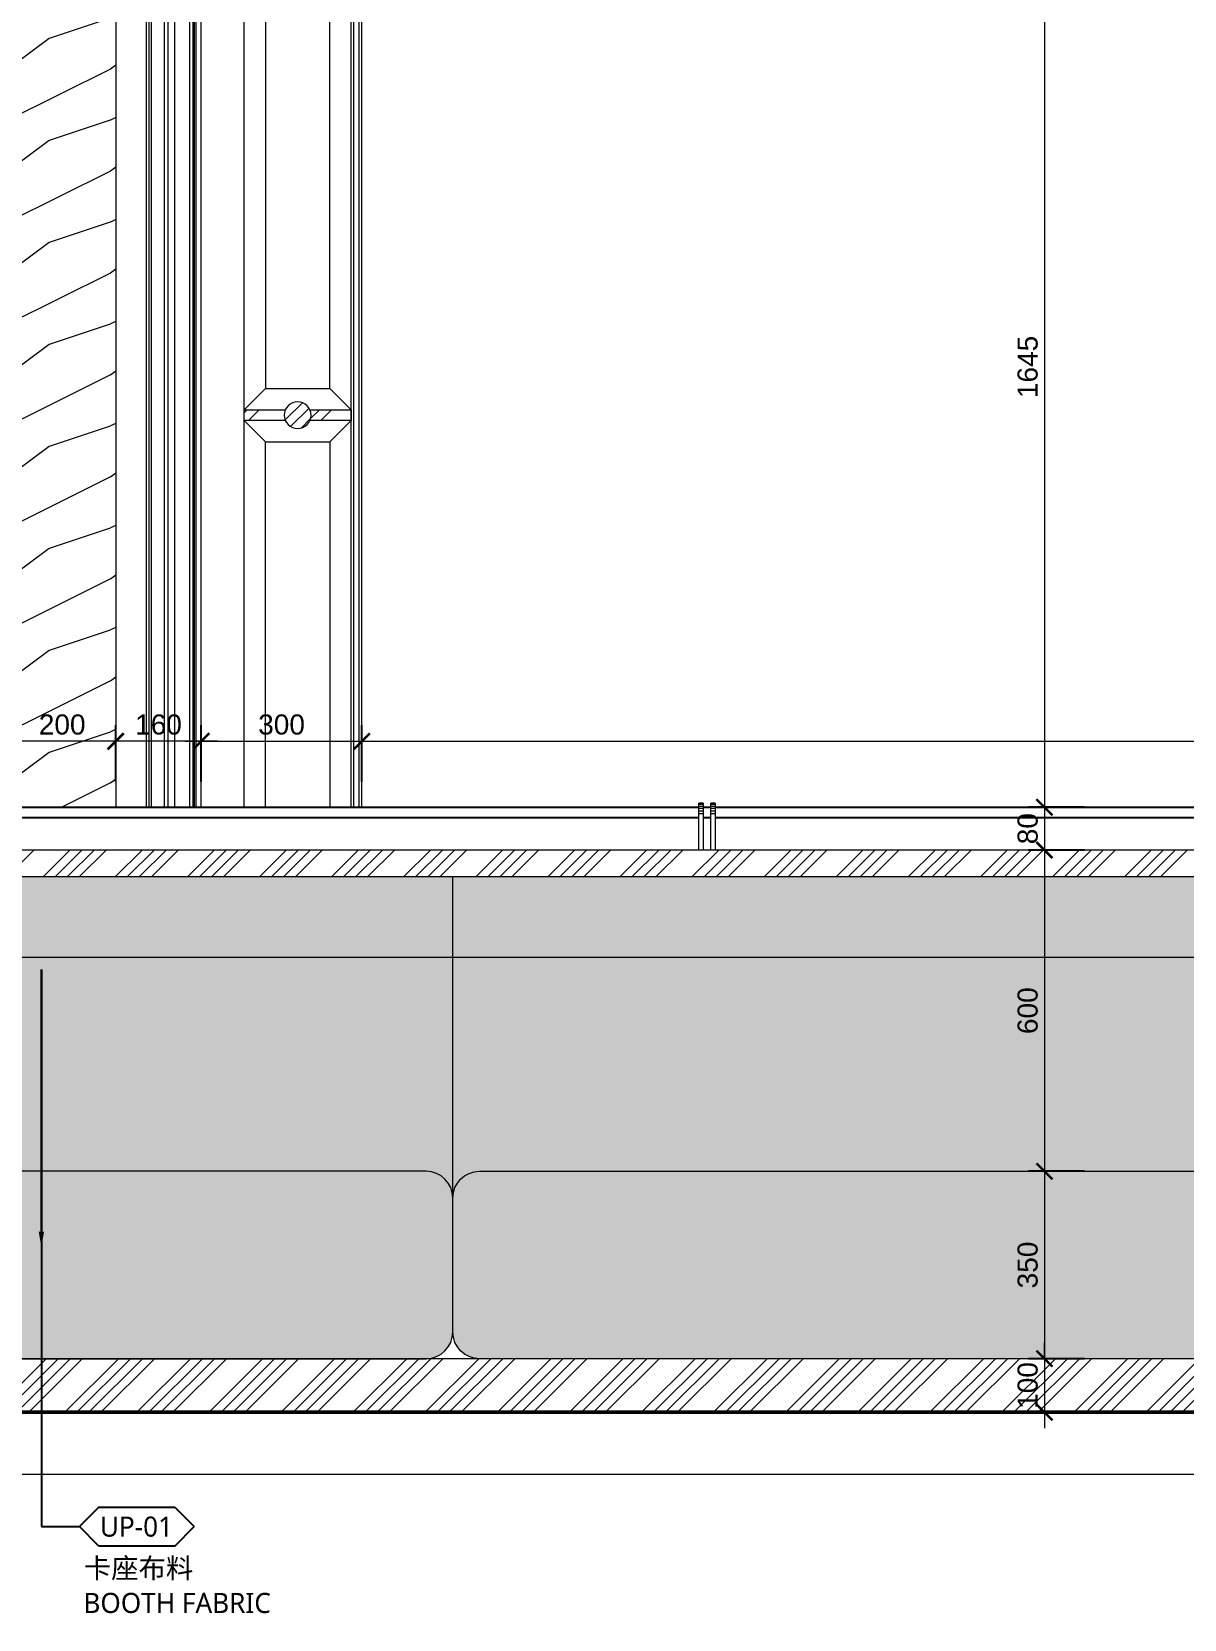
# Model space of a CAD drawing. Header units: millimetres. Extents: x 92928 to 223128, y -11456 to 21098.
# Drawn here: x 168646 to 170799, y 884 to 3849 of the extents above; entities that cross this region are included whole.
import ezdxf
from ezdxf import colors
from ezdxf.entities.mleader import LeaderData, LeaderLine
from ezdxf.enums import TextEntityAlignment as Align
from ezdxf.math import Vec2, Vec3
from ezdxf.xclip import XClip

# ---------------------------------------------------------------- set-up
doc = ezdxf.new("R2010")
doc.units = ezdxf.units.MM
doc.header["$XCLIPFRAME"] = 0
doc.set_wipeout_variables(frame=1)
doc.linetypes.add('DOT', pattern=[6.35, 0, -6.35])
doc.layers.get('Defpoints').update_dxf_attribs({"color": 250})
for name, color, linetype, lineweight in [('_ACM-A-ANNO-DIMS', 2, 'Continuous', 13), ('_ACM-A-ANNO-DIMS @ 15', 2, 'Continuous', 13), ('_ACM-A-DETL-THIN', 2, 'Continuous', 9), ('_ACM-A-ELVE-HACH', 251, 'Continuous', 9), ('_ACM-A-ELVE-THIK', 5, 'Continuous', 50)]:
    doc.layers.add(name, color=color, linetype=linetype, lineweight=lineweight)
doc.layers.add('WALL TYPE$0$G-ANNO-NOTE-CH', color=7, linetype='Continuous')
doc.styles.add('Arial', font='ARIALUNI.ttf')
doc.styles.add('WALL TYPE$0$Aecom Chinese', font='Microsoft YaHei.ttf')
doc.dimstyles.new('Aec-Arch-M-注释性', dxfattribs={"dimscale": 2, "dimtxt": 2.5, "dimasz": 2, "dimexe": 2, "dimexo": 2, "dimgap": 0.8, "dimtad": 1, "dimdec": 0, "dimrnd": 5, "dimzin": 3, "dimdsep": 46, "dimtxsty": 'Arial', "dimblk": 'WALL TYPE$0$_ArchTick', "dimcen": 2.5, "dimdle": 2, "dimclrd": 256, "dimclrt": 256, "dimazin": 2, "dimtfac": 0.75, "dimtdec": 0, "dimtix": 1, "dimtmove": 2, "dimatfit": 2, "dimfxl": 5, "dimfxlon": 1, "dimtolj": 1, "dimtzin": 0, "dimlwd": -1, "dimarcsym": 0})

# ---------------------------------------------------------------- blocks, each defined once
blk = doc.blocks.new('WALL TYPE$0$_ArchTick')
at = {"color": 0, "linetype": 'ByBlock', "const_width": 0.15}
blk.add_lwpolyline([(-0.5, -0.5), (0.5, 0.5)], dxfattribs=at)
blk = doc.blocks.new('*D383')
at = {"layer": '_ACM-A-ANNO-DIMS', "color": 0, "lineweight": -2, "transparency": 16777216}
for p, q in [((167730.3130684908, 1230.324921716801), (167730.3130684908, 1125.324921716801)), ((174034.8677199946, 1230.324921716801), (174034.8677199946, 1125.324921716801))]:
    blk.add_line(p, q, dxfattribs=at)
at = {"layer": '_ACM-A-ANNO-DIMS', "transparency": 16777216}
blk.add_line((167700.3130684908, 1155.324921716801), (174064.8677199946, 1155.324921716801), dxfattribs=at)
at = {"layer": 'Defpoints', "color": 0, "transparency": 16777216}
for p in [(167730.3130684908, 1530.726340612318), (174034.8677199946, 1530.726340612244), (174034.8677199946, 1155.324921716801)]:
    blk.add_point(p, dxfattribs=at)
at = {"layer": '_ACM-A-ANNO-DIMS', "transparency": 16777216, "xscale": 30, "yscale": 30, "zscale": 30, "rotation": 180}
blk.add_blockref('WALL TYPE$0$_ArchTick', (167730.3130684908, 1155.324921716801), dxfattribs=at)
at = {"layer": '_ACM-A-ANNO-DIMS', "transparency": 16777216, "xscale": 30, "yscale": 30, "zscale": 30}
blk.add_blockref('WALL TYPE$0$_ArchTick', (174034.8677199946, 1155.324921716801), dxfattribs=at)
at = {"layer": '_ACM-A-ANNO-DIMS', "transparency": 16777216, "insert": (170882.5903942427, 1186.484198660866), "char_height": 37.5, "attachment_point": 5, "style": 'Arial'}
blk.add_mtext('\\A1;6305', dxfattribs=at)
blk = doc.blocks.new('*D391')
at = {"layer": '_ACM-A-ANNO-DIMS', "transparency": 16777216}
blk.add_line((170538.089442385, 2430.726340612327), (170538.089442385, 2290.726255156921), dxfattribs=at)
at = {"layer": '_ACM-A-ANNO-DIMS', "color": 0, "lineweight": -2, "transparency": 16777216}
for p, q in [((170613.089442385, 2400.726340612327), (170508.089442385, 2400.726340612327)), ((170613.089442385, 2320.726255156921), (170508.089442385, 2320.726255156921))]:
    blk.add_line(p, q, dxfattribs=at)
at = {"layer": 'Defpoints', "color": 0, "transparency": 16777216}
for p in [(170696.660662989, 2400.726340612327), (170538.089442385, 2320.726255156921), (170696.660662989, 2320.726255156921)]:
    blk.add_point(p, dxfattribs=at)
at = {"layer": '_ACM-A-ANNO-DIMS', "transparency": 16777216, "xscale": 30, "yscale": 30, "zscale": 30}
for p, rotation in [((170538.089442385, 2400.726340612327), 90), ((170538.089442385, 2320.726255156921), 270)]:
    blk.add_blockref('WALL TYPE$0$_ArchTick', p, dxfattribs=dict(at, rotation=rotation))
at = {"layer": '_ACM-A-ANNO-DIMS', "transparency": 16777216, "insert": (170506.9301654409, 2360.726297884575), "char_height": 37.5, "attachment_point": 5, "rotation": 90, "style": 'Arial'}
blk.add_mtext('\\A1;80', dxfattribs=at)
blk = doc.blocks.new('*D392')
at = {"layer": '_ACM-A-ANNO-DIMS', "transparency": 16777216}
blk.add_line((170538.0894423852, 2350.726255156921), (170538.0894423852, 1690.726340612319), dxfattribs=at)
at = {"layer": '_ACM-A-ANNO-DIMS', "color": 0, "lineweight": -2, "transparency": 16777216}
for p, q in [((170613.0894423852, 2320.726255156921), (170508.0894423852, 2320.726255156921)), ((170613.0894423852, 1720.726340612319), (170508.0894423852, 1720.726340612319))]:
    blk.add_line(p, q, dxfattribs=at)
at = {"layer": 'Defpoints', "color": 0, "transparency": 16777216}
for p in [(170696.660662989, 2320.726255156921), (170538.0894423852, 1720.726340612319), (170696.660662989, 1720.726340612319)]:
    blk.add_point(p, dxfattribs=at)
at = {"layer": '_ACM-A-ANNO-DIMS', "transparency": 16777216, "xscale": 30, "yscale": 30, "zscale": 30}
for p, rotation in [((170538.0894423852, 2320.726255156921), 90), ((170538.0894423852, 1720.726340612319), 270)]:
    blk.add_blockref('WALL TYPE$0$_ArchTick', p, dxfattribs=dict(at, rotation=rotation))
at = {"layer": '_ACM-A-ANNO-DIMS', "transparency": 16777216, "insert": (170506.9301654411, 2020.726297884571), "char_height": 37.5, "attachment_point": 5, "rotation": 90, "style": 'Arial'}
blk.add_mtext('\\A1;600', dxfattribs=at)
blk = doc.blocks.new('*D393')
at = {"layer": '_ACM-A-ANNO-DIMS', "transparency": 16777216}
blk.add_line((170538.0894423852, 1750.726340612319), (170538.0894423852, 1340.726340612326), dxfattribs=at)
at = {"layer": '_ACM-A-ANNO-DIMS', "color": 0, "lineweight": -2, "transparency": 16777216}
for p, q in [((170613.0894423852, 1720.726340612319), (170508.0894423852, 1720.726340612319)), ((170613.0894423852, 1370.726340612326), (170508.0894423852, 1370.726340612326))]:
    blk.add_line(p, q, dxfattribs=at)
at = {"layer": 'Defpoints', "color": 0, "transparency": 16777216}
for p in [(170696.660662989, 1720.726340612319), (170538.0894423852, 1370.726340612326), (170696.660662989, 1370.726340612326)]:
    blk.add_point(p, dxfattribs=at)
at = {"layer": '_ACM-A-ANNO-DIMS', "transparency": 16777216, "xscale": 30, "yscale": 30, "zscale": 30}
for p, rotation in [((170538.0894423852, 1720.726340612319), 90), ((170538.0894423852, 1370.726340612326), 270)]:
    blk.add_blockref('WALL TYPE$0$_ArchTick', p, dxfattribs=dict(at, rotation=rotation))
at = {"layer": '_ACM-A-ANNO-DIMS', "transparency": 16777216, "insert": (170506.9301654412, 1545.726340612274), "char_height": 37.5, "attachment_point": 5, "rotation": 90, "style": 'Arial'}
blk.add_mtext('\\A1;350', dxfattribs=at)
blk = doc.blocks.new('*D394')
at = {"layer": '_ACM-A-ANNO-DIMS', "transparency": 16777216}
for p, q in [((170538.0894423853, 1370.726340612326), (170538.0894423853, 1400.726340612326)), ((170538.0894423853, 1370.726340612326), (170538.0894423853, 1270.726340612319)), ((170538.0894423853, 1270.726340612319), (170538.0894423853, 1240.726340612319))]:
    blk.add_line(p, q, dxfattribs=at)
at = {"layer": '_ACM-A-ANNO-DIMS', "color": 0, "lineweight": -2, "transparency": 16777216}
for p, q in [((170613.0894423853, 1370.726340612326), (170508.0894423853, 1370.726340612326)), ((170613.0894423853, 1270.726340612319), (170508.0894423853, 1270.726340612319))]:
    blk.add_line(p, q, dxfattribs=at)
at = {"layer": 'Defpoints', "color": 0, "transparency": 16777216}
for p in [(170696.660662989, 1370.726340612326), (170538.0894423853, 1270.726340612319), (170696.660662989, 1270.726340612319)]:
    blk.add_point(p, dxfattribs=at)
at = {"layer": '_ACM-A-ANNO-DIMS', "transparency": 16777216, "xscale": 30, "yscale": 30, "zscale": 30}
for p, rotation in [((170538.0894423853, 1370.726340612326), 270), ((170538.0894423853, 1270.726340612319), 90)]:
    blk.add_blockref('WALL TYPE$0$_ArchTick', p, dxfattribs=dict(at, rotation=rotation))
at = {"layer": '_ACM-A-ANNO-DIMS', "transparency": 16777216, "insert": (170506.9301654412, 1320.726340612274), "char_height": 37.5, "attachment_point": 5, "rotation": 90, "style": 'Arial'}
blk.add_mtext('\\A1;100', dxfattribs=at)
blk = doc.blocks.new('WHA12202707')
at = {"transparency": 16777216}
for p, q in [((2.381249999995816, 2.381249999998545), (0, 0)), ((11.90624999998818, 2.381249999998545), (2.381249999995816, 2.381249999998545)), ((11.90624999998818, 2.381249999998545), (14.28749999998399, 0)), ((2.381249999995816, -2.381249999994907), (0, 0)), ((11.90624999998818, -2.381249999994907), (14.28749999998399, 0)), ((2.381249999995816, -2.381249999994907), (11.90624999998818, -2.381249999994907))]:
    blk.add_line(p, q, dxfattribs=at)
at = {"transparency": 16777216, "style": 'WALL TYPE$0$Aecom Chinese'}
blk.add_attdef('英文2', (0.4915142908575945, -14.58335883787367), '', height=2.5, dxfattribs=at)
at = {"layer": 'WALL TYPE$0$G-ANNO-NOTE-CH', "transparency": 16777216, "style": 'WALL TYPE$0$Aecom Chinese'}
blk.add_attdef('编号', text='', height=2.5, dxfattribs=at).set_placement((7.100982051833853, 0), align=Align.MIDDLE)
for tag, p in [('中文', (0.5380008727915992, -5.178695852169766)), ('英文', (0.4915142908830603, -9.507158057298511))]:
    blk.add_attdef(tag, text='', height=2.5, dxfattribs=at).set_placement(p, align=Align.MIDDLE_LEFT)
blk = doc.blocks.new('*D439')
at = {"layer": '_ACM-A-ANNO-DIMS', "transparency": 16777216}
blk.add_line((170538.089442385, 4075.469681713185), (170538.089442385, 2370.726340612327), dxfattribs=at)
at = {"layer": '_ACM-A-ANNO-DIMS', "color": 0, "lineweight": -2, "transparency": 16777216}
for p, q in [((170613.089442385, 4045.469681713185), (170508.089442385, 4045.469681713185)), ((170613.089442385, 2400.726340612327), (170508.089442385, 2400.726340612327))]:
    blk.add_line(p, q, dxfattribs=at)
at = {"layer": 'Defpoints', "color": 0, "transparency": 16777216}
for p in [(170696.660662989, 4045.469681713185), (170538.089442385, 2400.726340612327), (170696.660662989, 2400.726340612327)]:
    blk.add_point(p, dxfattribs=at)
at = {"layer": '_ACM-A-ANNO-DIMS', "transparency": 16777216, "xscale": 30, "yscale": 30, "zscale": 30}
for p, rotation in [((170538.089442385, 4045.469681713185), 90), ((170538.089442385, 2400.726340612327), 270)]:
    blk.add_blockref('WALL TYPE$0$_ArchTick', p, dxfattribs=dict(at, rotation=rotation))
at = {"layer": '_ACM-A-ANNO-DIMS', "transparency": 16777216, "insert": (170506.9301654409, 3223.098011162707), "char_height": 37.5, "attachment_point": 5, "rotation": 90, "style": 'Arial'}
blk.add_mtext('\\A1;1645', dxfattribs=at)
blk = doc.blocks.new('*D446')
at = {"layer": '_ACM-A-ANNO-DIMS', "color": 0, "lineweight": -2, "transparency": 16777216}
for p, q in [((168802.5903942427, 2448.851594002685), (168802.5903942427, 2553.851594002685)), ((168962.5903942427, 2448.851594002685), (168962.5903942427, 2553.851594002685))]:
    blk.add_line(p, q, dxfattribs=at)
at = {"layer": '_ACM-A-ANNO-DIMS', "transparency": 16777216}
blk.add_line((168992.5903942427, 2523.851594002685), (168772.5903942427, 2523.851594002685), dxfattribs=at)
at = {"layer": 'Defpoints', "color": 0, "transparency": 16777216}
for p in [(168802.5903942427, 2523.851594002685), (168802.5903942427, 2400.726340612326), (168962.5903942427, 2400.726340612326)]:
    blk.add_point(p, dxfattribs=at)
at = {"layer": '_ACM-A-ANNO-DIMS', "transparency": 16777216, "xscale": 30, "yscale": 30, "zscale": 30, "rotation": 180}
blk.add_blockref('WALL TYPE$0$_ArchTick', (168802.5903942427, 2523.851594002685), dxfattribs=at)
at = {"layer": '_ACM-A-ANNO-DIMS', "transparency": 16777216, "xscale": 30, "yscale": 30, "zscale": 30}
blk.add_blockref('WALL TYPE$0$_ArchTick', (168962.5903942427, 2523.851594002685), dxfattribs=at)
at = {"layer": '_ACM-A-ANNO-DIMS', "transparency": 16777216, "insert": (168882.5903942427, 2555.01087094675), "char_height": 37.5, "attachment_point": 5, "style": 'Arial'}
blk.add_mtext('\\A1;160', dxfattribs=at)
blk = doc.blocks.new('*D447')
at = {"layer": '_ACM-A-ANNO-DIMS', "color": 0, "lineweight": -2, "transparency": 16777216}
for p, q in [((168602.5903942427, 2448.851594002685), (168602.5903942427, 2553.851594002685)), ((168802.5903942427, 2448.851594002685), (168802.5903942427, 2553.851594002685))]:
    blk.add_line(p, q, dxfattribs=at)
at = {"layer": '_ACM-A-ANNO-DIMS', "transparency": 16777216}
blk.add_line((168832.5903942427, 2523.851594002685), (168572.5903942427, 2523.851594002685), dxfattribs=at)
at = {"layer": 'Defpoints', "color": 0, "transparency": 16777216}
for p in [(168602.5903942427, 2523.851594002685), (168602.5903942427, 2400.726340612326), (168802.5903942427, 2400.726340612326)]:
    blk.add_point(p, dxfattribs=at)
at = {"layer": '_ACM-A-ANNO-DIMS', "transparency": 16777216, "xscale": 30, "yscale": 30, "zscale": 30, "rotation": 180}
blk.add_blockref('WALL TYPE$0$_ArchTick', (168602.5903942427, 2523.851594002685), dxfattribs=at)
at = {"layer": '_ACM-A-ANNO-DIMS', "transparency": 16777216, "xscale": 30, "yscale": 30, "zscale": 30}
blk.add_blockref('WALL TYPE$0$_ArchTick', (168802.5903942427, 2523.851594002685), dxfattribs=at)
at = {"layer": '_ACM-A-ANNO-DIMS', "transparency": 16777216, "insert": (168702.5903942427, 2555.01087094675), "char_height": 37.5, "attachment_point": 5, "style": 'Arial'}
blk.add_mtext('\\A1;200', dxfattribs=at)
blk = doc.blocks.new('*D450')
at = {"layer": '_ACM-A-ANNO-DIMS', "color": 0, "lineweight": -2, "transparency": 16777216}
for p, q in [((168962.5903942427, 2448.851594002685), (168962.5903942427, 2553.851594002685)), ((169262.4852377241, 2448.851594002685), (169262.4852377241, 2553.851594002685))]:
    blk.add_line(p, q, dxfattribs=at)
at = {"layer": '_ACM-A-ANNO-DIMS', "transparency": 16777216}
blk.add_line((168932.5903942427, 2523.851594002685), (169292.4852377241, 2523.851594002685), dxfattribs=at)
at = {"layer": 'Defpoints', "color": 0, "transparency": 16777216}
for p in [(169262.4852377241, 2523.851594002685), (168962.5903942427, 2400.726340612326), (169262.4852377241, 2400.726340612326)]:
    blk.add_point(p, dxfattribs=at)
at = {"layer": '_ACM-A-ANNO-DIMS', "transparency": 16777216, "xscale": 30, "yscale": 30, "zscale": 30, "rotation": 180}
blk.add_blockref('WALL TYPE$0$_ArchTick', (168962.5903942427, 2523.851594002685), dxfattribs=at)
at = {"layer": '_ACM-A-ANNO-DIMS', "transparency": 16777216, "xscale": 30, "yscale": 30, "zscale": 30}
blk.add_blockref('WALL TYPE$0$_ArchTick', (169262.4852377241, 2523.851594002685), dxfattribs=at)
at = {"layer": '_ACM-A-ANNO-DIMS', "transparency": 16777216, "insert": (169112.5378159834, 2555.01087094675), "char_height": 37.5, "attachment_point": 5, "style": 'Arial'}
blk.add_mtext('\\A1;300', dxfattribs=at)
blk = doc.blocks.new('海龙_1210102983')
at = {"layer": '_ACM-A-ELVE-HACH'}
h = blk.add_hatch(dxfattribs=at)
h.set_pattern_fill('ANSI34', color=256, scale=5, style=0)
h.set_pattern_definition([(45, (-25, -199.999970431847), (-67.35192090801866, 67.35192090801866), []), (45, (-2.549349999986589, -199.999970431847), (-67.35192090801866, 67.35192090801866), []), (45, (19.90129999999772, -199.999970431847), (-67.35192090801866, 67.35192090801866), []), (45, (42.3520000000135, -199.999970431847), (-67.35192090801866, 67.35192090801866), [])])
h.paths.add_polyline_path([(10, 0), (-10, 0), (-10, -77.08710674114445, -0.20871215252208), (10, -77.08710674114445)])
h.paths.add_polyline_path([(25, -99.99998521592352, 1), (-25, -99.99998521592352, 1)])
h.paths.add_polyline_path([(10, -122.9128636907026, -0.20871215252208), (-10, -122.9128636907026), (-10, -199.999970431847), (10, -199.999970431847)])
at = {"layer": '_ACM-A-DETL-THIN', "color": 8}
for points in [[(10, -77.08710674114263), (10, 0), (-10, 0), (-10, -77.08710674114263)], [(-10, -122.9128636907044), (-10, -199.999970431847), (10, -199.999970431847), (10, -122.9128636907044)]]:
    blk.add_lwpolyline(points, dxfattribs=at)
blk.add_circle((0, -99.99998521592352), 25, dxfattribs=at)
blk = doc.blocks.new('K_1222175199')
at = {"layer": '_ACM-A-DETL-THIN'}
blk.add_lwpolyline([(2080, -2584.638184582363), (2080, -600, 0.414213562373095), (1480, 0), (-1480, 0, 0.414213562373095), (-2080, -600), (-2080, -2584.638184582363)], format="xyb", dxfattribs=at)
at = {"layer": '_ACM-A-DETL-THIN', "color": 8}
for points in [[(2022.993058509834, -2584.638184582363), (2022.993058509834, -600, 0.4142135623730951), (1480, -57.00694149017363), (-1480, -57.00694149017363, 0.4142135623730951), (-2022.993058509834, -600), (-2022.993058509834, -2584.638184582363)], [(2018.225232401746, -2584.638184582363), (2018.225232401746, -600, 0.4142135623730951), (1480, -61.77476759826095), (-1480, -61.77476759826095, 0.4142135623730951), (-2018.225232401746, -600), (-2018.225232401746, -2584.638184582363)], [(2013.456186876501, -2584.638184582363), (2013.456186876501, -600, 0.4142135623730951), (1480, -66.5438131234987), (-1480, -66.5438131234987, 0.4142135623730951), (-2013.456186876501, -600), (-2013.456186876501, -2584.638184582363)], [(1989.612925247202, -2584.638184582363), (1989.612925247202, -600, 0.414213562373095), (1480, -90.38707475279807), (-1480, -90.38707475279807, 0.414213562373095), (-1989.612925247202, -600), (-1989.612925247202, -2584.638184582363)], [(1982.457654408165, -2584.638184582363), (1982.457654408165, -600, 0.4142135623730951), (1480, -97.54234559183533), (-1480, -97.54234559183533, 0.4142135623730951), (-1982.457654408165, -600), (-1982.457654408165, -2584.638184582363)], [(1970.151989804654, -2584.638184582363), (1970.151989804654, -600, 0.414213562373095), (1480, -109.8480101953464), (-1480, -109.8480101953464, 0.4142135623730951), (-1970.151989804654, -600), (-1970.151989804654, -2584.638184582363)], [(1941.922975010413, -2584.638184582363), (1941.922975010413, -600, 0.414213562373095), (1480, -138.0770249895868), (-1480, -138.0770249895868, 0.4142135623730951), (-1941.922975010413, -600), (-1941.922975010413, -2584.638184582363)], [(1935.962036245575, -2584.638184582363), (1935.962036245575, -600, 0.414213562373095), (1480, -144.0379637544247), (-1480, -144.0379637544247, 0.414213562373095), (-1935.962036245575, -600), (-1935.962036245575, -2584.638184582363)], [(1933.576782348508, -2584.638184582363), (1933.576782348508, -600, 0.414213562373095), (1480, -146.4232176514852), (-1480, -146.4232176514852, 0.414213562373095), (-1933.576782348508, -600), (-1933.576782348508, -2584.638184582363)], [(1930.001094908075, -2584.638184582363), (1930.001094908075, -600, 0.414213562373095), (1480, -149.9989050919321), (-1480, -149.9989050919321, 0.414213562373095), (-1930.001094908075, -600), (-1930.001094908075, -2584.638184582363)]]:
    blk.add_lwpolyline(points, format="xyb", dxfattribs=at)
at = {"layer": '_ACM-A-DETL-THIN'}
for points in [[(1480, -2584.638184582363), (-1480, -2584.638184582363, -0.414213562373095), (-1920, -2144.638184582363), (-1920, -600, -0.414213562373095), (-1480, -160), (1480, -160, -0.414213562373095), (1920, -600), (1920, -2144.638184582363, -0.414213562373095)], [(1480, -2504.606373386618), (-1480, -2504.606373386618, -0.414213562373095), (-1839.968188804254, -2144.638184582363), (-1839.968188804254, -600, -0.414213562373095), (-1480, -240.0318111957458), (1480, -240.0318111957458, -0.414213562373095), (1839.968188804254, -600), (1839.968188804254, -2144.638184582363, -0.414213562373095)], [(1480, -2304.606402954771), (-1480, -2304.606402954771, -0.4142135623730951), (-1639.968218372407, -2144.638184582363), (-1639.968218372407, -600, -0.4142135623730951), (-1480, -440.0317816275929), (1480, -440.0317816275929, -0.4142135623730951), (1639.968218372407, -600), (1639.968218372407, -2144.638184582363, -0.4142135623730951)], [(1480, -2284.743341100911), (-1480, -2284.743341100911, -0.4142135623730951), (-1620.105156518548, -2144.638184582363), (-1620.105156518548, -600, -0.4142135623730951), (-1480, -459.894843481452), (1480, -459.894843481452, -0.4142135623730951), (1620.105156518548, -600), (1620.105156518548, -2144.638184582363, -0.4142135623730951)]]:
    blk.add_lwpolyline(points, format="xyb", close=True, dxfattribs=at)
at = {"layer": '_ACM-A-DETL-THIN', "color": 8}
for points in [[(-1799.968288880307, -1322.319898593036), (-1679.96845663141, -1322.319898593036), (-1679.968118296354, -600, -0.1339621505258303), (-1652.262642717469, -498.447893872275), (-1738.827543864551, -411.8829927251936, 0.1584283656069606), (-1799.968288880307, -600)], [(1480, -2299.606402954771), (-1480, -2299.606402954771, -0.414213562373095), (-1634.968218372407, -2144.638184582363), (-1634.968218372407, -600, -0.414213562373095), (-1480, -445.0317816275929), (1480, -445.0317816275929, -0.414213562373095), (1634.968218372407, -600), (1634.968218372407, -2144.638184582363, -0.414213562373095)], [(1480, -2289.743341100911), (-1480, -2289.743341100911, -0.414213562373095), (-1625.105156518548, -2144.638184582363), (-1625.105156518548, -600, -0.414213562373095), (-1480, -454.894843481452), (1480, -454.894843481452, -0.414213562373095), (1625.105156518548, -600), (1625.105156518548, -2144.638184582363, -0.414213562373095)], [(-1799.968288880307, -1422.318285989313), (-1679.96845663141, -1422.318285989313), (-1679.968118296354, -2144.638184582349, 0.1339621505258303), (-1652.262642717469, -2246.190290710074), (-1738.827543864551, -2332.755191857155, -0.1584283656069606), (-1799.968288880307, -2144.638184582349)]]:
    blk.add_lwpolyline(points, format="xyb", close=True, dxfattribs=at)
for points in [[(-1799.967582642043, -1322.319192367228), (-1839.968188804254, -1362.319092291174)], [(-1679.968118296354, -1322.319192367228), (-1639.968218372407, -1362.319092291174)], [(-1799.967582642043, -1422.318992215121), (-1839.968188804254, -1382.319092291174)], [(-1679.968118296354, -1422.318992215121), (-1639.968218372407, -1382.319092291174)]]:
    blk.add_lwpolyline(points, dxfattribs=at)
at = {"layer": '_ACM-A-DETL-THIN', "xscale": -1, "rotation": 90}
blk.add_blockref('海龙_1210102983', (-1839.968188804254, -1372.319092291174), dxfattribs=at)
blk = doc.blocks.new('*D535')
at = {"layer": '_ACM-A-ANNO-DIMS', "color": 0, "lineweight": -2, "transparency": 16777216}
for p, q in [((169262.4852377241, 2448.851594002685), (169262.4852377241, 2553.851594002685)), ((172502.6955507612, 2448.851594002685), (172502.6955507612, 2553.851594002685))]:
    blk.add_line(p, q, dxfattribs=at)
at = {"layer": '_ACM-A-ANNO-DIMS', "transparency": 16777216}
blk.add_line((169232.4852377241, 2523.851594002685), (172532.6955507612, 2523.851594002685), dxfattribs=at)
at = {"layer": 'Defpoints', "color": 0, "transparency": 16777216}
for p in [(172502.6955507612, 2523.851594002685), (169262.4852377241, 2400.726340612326), (172502.6955507612, 2400.726340612327)]:
    blk.add_point(p, dxfattribs=at)
at = {"layer": '_ACM-A-ANNO-DIMS', "transparency": 16777216, "xscale": 30, "yscale": 30, "zscale": 30, "rotation": 180}
blk.add_blockref('WALL TYPE$0$_ArchTick', (169262.4852377241, 2523.851594002685), dxfattribs=at)
at = {"layer": '_ACM-A-ANNO-DIMS', "transparency": 16777216, "xscale": 30, "yscale": 30, "zscale": 30}
blk.add_blockref('WALL TYPE$0$_ArchTick', (172502.6955507612, 2523.851594002685), dxfattribs=at)
at = {"layer": '_ACM-A-ANNO-DIMS', "transparency": 16777216, "insert": (170882.5903942427, 2555.01087094675), "char_height": 37.5, "attachment_point": 5, "style": 'Arial'}
blk.add_mtext('\\A1;3240', dxfattribs=at)
blk = doc.blocks.new('*U269')
at = {"color": 250}
for p, q in [((0, 7.99999999999973), (0, 0)), ((5.176380902046705, 7.99999999999973), (5.176380902046705, 0)), ((10.00000000000045, 7.99999999999973), (10.00000000000045, 0)), ((14.14213562373003, 7.99999999999973), (14.14213562373003, 0)), ((17.32050807568922, 7.99999999999973), (17.32050807568922, 0)), ((19.31851652578339, 7.99999999999973), (19.31851652578339, 0)), ((20.00000000000091, 7.99999999999973), (20.00000000000091, 0))]:
    blk.add_line(p, q, dxfattribs=at)
blk = doc.blocks.new('K_1208061873')
at = {"color": 8, "linetype": 'DOT', "ltscale": 1000}
blk.add_wipeout([(-2.5, -37.49999999999585), (5.500000000005116, -37.49999999999585), (5.500000000005116, -125.00000000000358), (-2.5, -125.00000000000358)], dxfattribs=at)
blk.add_lwpolyline([(-2.5, -37.49999999999591), (5.5, -37.49999999999591), (5.5, -125.0000000000036), (-2.5, -125.0000000000036)], close=True)
at = {"layer": '_ACM-A-DETL-THIN', "xscale": -1, "rotation": 270}
blk.add_blockref('*U269', (-2.5, -57.49999999999591), dxfattribs=at)
blk = doc.blocks.new('K_1208061974')
blk.add_blockref('K_1208061873', (-5.499999999970896, 125.0000000000036))
blk.add_blockref('K_1208061873', (-27.5000000000291, 125.0000000000036))

msp = doc.modelspace()

# ---------------------------------------------------------------- hatches: boundary and pattern name
at = {"layer": '_ACM-A-ELVE-HACH'}
h = msp.add_hatch(dxfattribs=at)
h.set_pattern_fill('FP_1', color=256, style=0, pattern_type=2)
h.set_pattern_definition([(216.87, (238210.4603109579, 29553.74175661628), (571.4993193742016, 381.0010209367217), [95.25, -857.25]), (206.565, (238324.7603109578, 29496.59175661628), (-190.5006398584738, -190.4998523319954), [212.985, -212.985]), (198.435, (238324.7603109578, 29401.34175661629), (-381.0002129461798, -190.5000575222108), [120.483, -481.9309999999999])])
h.paths.add_polyline_path([(168602.5903942427, 4705.364525194635), (168602.5903942427, 2400.726340612327), (168802.5903942427, 2400.726340612327), (168802.5903942427, 3905.364525194635, -0.414213562373095), (169402.5903942427, 4505.364525194635), (172362.5903942427, 4505.364525194635, -0.4142135623730951), (172962.5903942427, 3905.364525194635), (172962.5903942427, 2400.726340612327), (173162.5903942426, 2400.726340612326), (173162.5903942426, 4705.364525194635)])
h = msp.add_hatch(dxfattribs=at)
h.set_pattern_fill('ANSI34', color=256, scale=5, style=0)
h.set_pattern_definition([(45, (167589.5553921478, 2270.726340612326), (-67.35192090801866, 67.35192090801866), []), (45, (167612.0060421478, 2270.726340612326), (-67.35192090801866, 67.35192090801866), []), (45, (167634.4566921478, 2270.726340612326), (-67.35192090801866, 67.35192090801866), []), (45, (167656.9073921478, 2270.726340612326), (-67.35192090801866, 67.35192090801866), [])])
h.paths.add_polyline_path([(174175.6253963375, 2320.726340612326), (167589.5553921478, 2320.726340612326), (167589.5553921478, 2270.726340612326), (174175.6253963375, 2270.726340612326)])
h = msp.add_hatch(dxfattribs=at)
h.set_pattern_fill('石膏板', color=256, scale=20, style=0, pattern_type=2)
h.set_pattern_definition([(45, (173649.5810342427, 1385.069480612326), (-50.00000133031199, 50.00000133031199), [16, -54.71068]), (135, (173760.8947542427, 1385.069480612326), (-50.00000133031199, -50.00000133031197), [16, -54.71068])])
h.paths.add_polyline_path([(174034.8677199946, 1670.726340612322, 0.4142135623730951), (173984.8677199946, 1720.726340612322), (173682.5903942427, 1720.726340612322, 0.4142135623730951), (173632.5903942427, 1670.726340612322), (173632.5903942427, 1420.726340612326, 0.4142135623730951), (173682.5903942427, 1370.726340612326), (173984.8677199946, 1370.726340612326, 0.4142135623730951), (174034.8677199946, 1420.726340612326)])
edge = h.paths.add_edge_path()
edge.add_arc((173682.5903942427, 1670.726340612322), 50, 90, 180, ccw=False)
edge.add_line((173682.5903942427, 1720.726340612322), (172382.5903942427, 1720.726340612322))
edge.add_arc((172382.5903942427, 1670.726340612322), 50, 90, 180)
edge.add_line((172332.5903942427, 1670.726340612322), (172332.5903942427, 1420.726340612326))
edge.add_arc((172382.5903942427, 1420.726340612326), 50, 180, 270)
edge.add_line((172382.5903942427, 1370.726340612326), (173682.5903942427, 1370.726340612326))
edge.add_arc((173682.5903942427, 1420.726340612326), 50, 180, 270, ccw=False)
edge.add_line((173632.5903942427, 1420.726340612326), (173632.5903942427, 1670.726340612322))
edge = h.paths.add_edge_path()
edge.add_arc((172282.5903942427, 1670.726340612322), 50, 0, 90)
edge.add_line((172282.5903942427, 1720.726340612322), (169482.5903942427, 1720.726340612322))
edge.add_arc((169482.5903942427, 1670.726340612322), 50, 90, 180)
edge.add_line((169432.5903942427, 1670.726340612322), (169432.5903942427, 1420.726340612326))
edge.add_arc((169482.5903942427, 1420.726340612326), 50, 180, 270)
edge.add_line((169482.5903942427, 1370.726340612326), (172282.5903942427, 1370.726340612326))
edge.add_arc((172282.5903942427, 1420.726340612326), 50, 270, 360)
edge.add_line((172332.5903942427, 1420.726340612326), (172332.5903942427, 1670.726340612322))
edge = h.paths.add_edge_path()
edge.add_arc((169382.5903942427, 1670.726340612322), 50, 0, 90)
edge.add_line((169382.5903942427, 1720.726340612322), (168082.5903942427, 1720.726340612322))
edge.add_arc((168082.5903942427, 1670.726340612322), 50, 0, 90, ccw=False)
edge.add_line((168132.5903942427, 1670.726340612322), (168132.5903942427, 1420.726340612326))
edge.add_arc((168082.5903942427, 1420.726340612326), 50, -90, 0, ccw=False)
edge.add_line((168082.5903942427, 1370.726340612326), (169382.5903942427, 1370.726340612326))
edge.add_arc((169382.5903942427, 1420.726340612326), 50, 270, 360)
edge.add_line((169432.5903942427, 1420.726340612326), (169432.5903942427, 1670.726340612322))
edge = h.paths.add_edge_path()
edge.add_arc((168082.5903942427, 1670.726340612322), 50, 0, 90)
edge.add_line((168082.5903942427, 1720.726340612322), (167780.3130684908, 1720.726340612322))
edge.add_arc((167780.3130684908, 1670.726340612322), 50, 90, 180)
edge.add_line((167730.3130684908, 1670.726340612322), (167730.3130684908, 1620.726340612326))
edge.add_line((167730.3130684908, 1620.726340612326), (167730.3130684908, 1420.72634061234))
edge.add_arc((167780.3130684908, 1420.726340612326), 50, 179.9999999999833, 270)
edge.add_line((167780.3130684908, 1370.726340612326), (168082.5903942427, 1370.726340612326))
edge.add_arc((168082.5903942427, 1420.726340612326), 50, 270, 360)
edge.add_line((168132.5903942427, 1420.726340612326), (168132.5903942427, 1670.726340612322))
edge = h.paths.add_edge_path()
edge.add_line((174034.8677199945, 1970.726215934299), (174109.1725082029, 2120.392920552908))
edge.add_line((174109.1725082029, 2120.392920552908), (167656.0082802824, 2120.392920552908))
edge.add_line((167656.0082802824, 2120.392920552908), (167730.3130684908, 1970.726215934299))
edge.add_line((167730.3130684908, 1970.726215934299), (167730.3130684908, 1670.726340612322))
edge.add_arc((167780.3130684908, 1670.726340612322), 50, 90, 180, ccw=False)
edge.add_line((167780.3130684908, 1720.726340612322), (169382.5903942427, 1720.726340612322))
edge.add_arc((169382.5903942427, 1670.726340612322), 50, 0, 90, ccw=False)
edge.add_arc((169482.5903942427, 1670.726340612322), 50, 90, 180, ccw=False)
edge.add_line((169482.5903942427, 1720.726340612322), (172282.5903942427, 1720.726340612322))
edge.add_arc((172282.5903942427, 1670.726340612322), 50, 0, 90, ccw=False)
edge.add_arc((172382.5903942427, 1670.726340612322), 50, 90, 180, ccw=False)
edge.add_line((172382.5903942427, 1720.726340612322), (173984.8677199946, 1720.726340612322))
edge.add_arc((173984.8677199946, 1670.726340612322), 50, 0, 90, ccw=False)
edge.add_line((174034.8677199946, 1670.726340612322), (174034.8677199945, 1970.726215934299))
edge = h.paths.add_edge_path()
edge.add_line((174175.6253963375, 2270.726340612326), (167589.5553921478, 2270.726340612326))
edge.add_arc((166699.7987889396, 1838.523801471769), 989.1743262904064, 19.406255614767872, 25.908333976355607, ccw=False)
edge.add_line((167632.7745474873, 2167.190930577168), (167651.0435627465, 2130.392988258785))
edge.add_line((167651.0435627465, 2130.392988258785), (174114.1372257388, 2130.392988258785))
edge.add_line((174114.1372257388, 2130.392988258785), (174132.4062409979, 2167.190930576964))
edge.add_arc((175065.3819995457, 1838.523801471887), 989.174326290354, 154.0916660236506, 160.5937443852508, ccw=False)
h.paths.add_polyline_path([(174114.1372257388, 2130.392988258785), (167651.0435627465, 2130.392988258785), (167656.0082802824, 2120.392920552908), (174109.1725082029, 2120.392920552908)])
h = msp.add_hatch(dxfattribs=at)
h.set_pattern_fill('ANSI34', color=256, scale=5, style=0)
h.set_pattern_definition([(45, (0, 0), (-67.35192090801866, 67.35192090801866), []), (45, (22.45065, 0), (-67.35192090801866, 67.35192090801866), []), (45, (44.90130000000001, 0), (-67.35192090801866, 67.35192090801866), []), (45, (67.352, 0), (-67.35192090801866, 67.35192090801866), [])])
h.paths.add_polyline_path([(167690.3130684908, 1270.726340612322), (167690.3130684908, 1370.726340612326), (174074.8677199946, 1370.726340612326), (174074.8677199946, 1270.726340612322)])

# ---------------------------------------------------------------- linework, layer by layer
at = {"color": 8}
for points in [[(167182.5903942427, 2400.726340612326), (174582.5903942427, 2400.726340612326)], [(174582.5903942427, 2380.726340612326), (167182.5903942427, 2380.726340612326)]]:
    msp.add_lwpolyline(points, dxfattribs=at)
at = {"layer": '_ACM-A-DETL-THIN'}
for points in [[(174222.8606043637, 2320.726340612326), (167542.3201841217, 2320.726340612326)], [(174034.8677199946, 1370.726340612326), (167730.3130684908, 1370.726340612326)]]:
    msp.add_lwpolyline(points, dxfattribs=at)
at = {"layer": '_ACM-A-DETL-THIN', "color": 8}
for points in [[(174175.6253963375, 2270.726340612326), (167589.5553921478, 2270.726340612326)], [(169432.5903942427, 1670.726340612326), (169432.5903942427, 2270.726340612326)], [(167655.8427477616, 2120.726340612326), (174109.3380407238, 2120.726340612326)]]:
    msp.add_lwpolyline(points, dxfattribs=at)
for points in [[(167780.3130684908, 1370.726340612326), (169382.5903942427, 1370.726340612326, 0.414213562373095), (169432.5903942427, 1420.726340612326), (169432.5903942427, 1670.726340612322, 0.414213562373095), (169382.5903942427, 1720.726340612322), (167780.3130684908, 1720.726340612322, 0.414213562373095), (167730.3130684908, 1670.726340612322), (167730.3130684908, 1420.726340612326, 0.414213562373095)], [(172282.5903942427, 1370.726340612326), (169482.5903942427, 1370.726340612326, -0.414213562373095), (169432.5903942427, 1420.726340612326), (169432.5903942427, 1670.726340612322, -0.414213562373095), (169482.5903942427, 1720.726340612322), (172282.5903942427, 1720.726340612322, -0.414213562373095), (172332.5903942427, 1670.726340612322), (172332.5903942427, 1420.726340612326, -0.414213562373095)]]:
    msp.add_lwpolyline(points, format="xyb", close=True, dxfattribs=at)
at = {"layer": '_ACM-A-ELVE-THIK'}
msp.add_line((181362.5903942427, 1270.726340612315), (162162.5903942427, 1270.726340612322), dxfattribs=at)

# ---------------------------------------------------------------- block references
ref = msp.add_blockref('K_1222175199', (170882.5903942427, 4505.364525194635))
XClip(ref).set_block_clipping_path([(-2280, -2104.6381845823084), (2167.125172062719, 200)])

# ---------------------------------------------------------------- dimensions: what is measured, and where the dimension line sits
at = {"layer": '_ACM-A-ANNO-DIMS @ 15'}
for base, p1, p2, angle, picture, middle in [((170538.089442385, 2400.726340612327), (170696.6606629889, 4045.469681713183), (170696.6606629889, 2400.726340612326), 90, '*D439', (170506.9301654409, 3223.098011162707)), ((170538.089442385, 2320.726255156921), (170696.6606629889, 2400.726340612326), (170696.6606629889, 2320.72625515692), 90, '*D391', (170506.9301654409, 2360.726297884575)), ((170538.0894423852, 1720.726340612319), (170696.6606629889, 2320.72625515692), (170696.6606629889, 1720.726340612318), 90, '*D392', (170506.9301654411, 2020.726297884571)), ((170538.0894423852, 1370.726340612326), (170696.6606629889, 1720.726340612318), (170696.6606629889, 1370.726340612325), 90, '*D393', (170506.9301654412, 1545.726340612274)), ((174034.8677199946, 1155.324921716801), (167730.3130684908, 1530.726340612318), (174034.8677199946, 1530.726340612244), 180, '*D383', (170882.5903942427, 1186.484198660866)), ((170538.0894423853, 1270.726340612319), (170696.6606629889, 1370.726340612325), (170696.6606629889, 1270.726340612318), 90, '*D394', (170506.9301654412, 1320.726340612274))]:
    dim = msp.add_linear_dim(base=base, p1=p1, p2=p2, angle=angle, dimstyle='Aec-Arch-M-注释性', override={"dimscale": 15, "dimzin": 8, "dimtix": 1, "dimtofl": 1, "dimtmove": 2, "dimatfit": 2}, dxfattribs=at)
    dim.commit()
    dim.dimension.update_dxf_attribs({"geometry": picture, "text_midpoint": middle})
for base, p1, p2, picture, middle in [((168602.5903942427, 2523.851594002685), (168802.5903942427, 2400.726340612326), (168602.5903942427, 2400.726340612326), '*D447', (168702.5903942427, 2555.01087094675)), ((168802.5903942427, 2523.851594002685), (168962.5903942427, 2400.726340612326), (168802.5903942427, 2400.726340612326), '*D446', (168882.5903942427, 2555.01087094675)), ((169262.4852377241, 2523.851594002685), (168962.5903942427, 2400.726340612326), (169262.4852377241, 2400.726340612326), '*D450', (169112.5378159834, 2555.01087094675)), ((172502.6955507612, 2523.851594002685), (169262.4852377241, 2400.726340612326), (172502.6955507612, 2400.726340612327), '*D535', (170882.5903942427, 2555.01087094675))]:
    dim = msp.add_linear_dim(base=base, p1=p1, p2=p2, dimstyle='Aec-Arch-M-注释性', override={"dimscale": 15, "dimzin": 8, "dimtix": 1, "dimtofl": 1, "dimtmove": 2, "dimatfit": 2}, dxfattribs=at)
    dim.commit()
    dim.dimension.update_dxf_attribs({"geometry": picture, "text_midpoint": middle})

# ---------------------------------------------------------------- leaders
ml = msp.add_multileader_block('Standard', dxfattribs=at)
ml.set_content('WHA12202707', color=256, scale=15)
ml.set_attribute('编号', 'UP-01', width=0)
ml.set_attribute('中文', '卡座布料', width=0)
ml.set_attribute('英文', 'BOOTH FABRIC', width=0)
ml.set_attribute('英文2', '', width=0)
ml.set_leader_properties(color=2)
ml.build(insert=Vec2(0, 0))
ml.multileader.update_dxf_attribs({"text_right_attachment_type": 6, "dogleg_length": 0.36, "arrow_head_size": 30, "scale": 15})
ctx = ml.context
ctx.base_point, ctx.scale, ctx.char_height, ctx.arrow_head_size, ctx.landing_gap_size, ctx.plane_origin = Vec3(168734.8988634861, 1057.162622591009), 15, 1125, 30, 1.35, Vec3(171272.3988539137, -4014.083693754523)
ctx.right_attachment = 6
notes = []
notes.append((ctx, [(0, (1, 1, 0), (168663.7945479813, 1057.162622591009), (1, 0), 71.10431550478589, [(2, [(168663.7945479813, 1577.828994328452), (168663.7945479813, 2097.939351962152)], 0, [])])]))
ctx.block.insert = Vec3(168734.8988634862, 1057.162622590982)
for ctx, leaders in notes:
    for number, flags, end, landing, length, lines in leaders:
        leader = LeaderData()
        leader.index, (leader.has_last_leader_line, leader.has_dogleg_vector, leader.attachment_direction) = number, flags
        leader.last_leader_point, leader.dogleg_vector, leader.dogleg_length = Vec3(end), Vec3(landing), length
        for number, points, colour, breaks in lines:
            line = LeaderLine()
            line.index, line.vertices, line.color, line.breaks = number, Vec3.list(points), colors.encode_raw_color(colour), breaks
            leader.lines.append(line)
        ctx.leaders.append(leader)

# ---------------------------------------------------------------- next in the draw order: block references
at = {"layer": '_ACM-A-DETL-THIN'}
msp.add_blockref('K_1208061974', (169922.5903942426, 2320.726340612326), dxfattribs=at)

doc.saveas('drawing.dxf')
